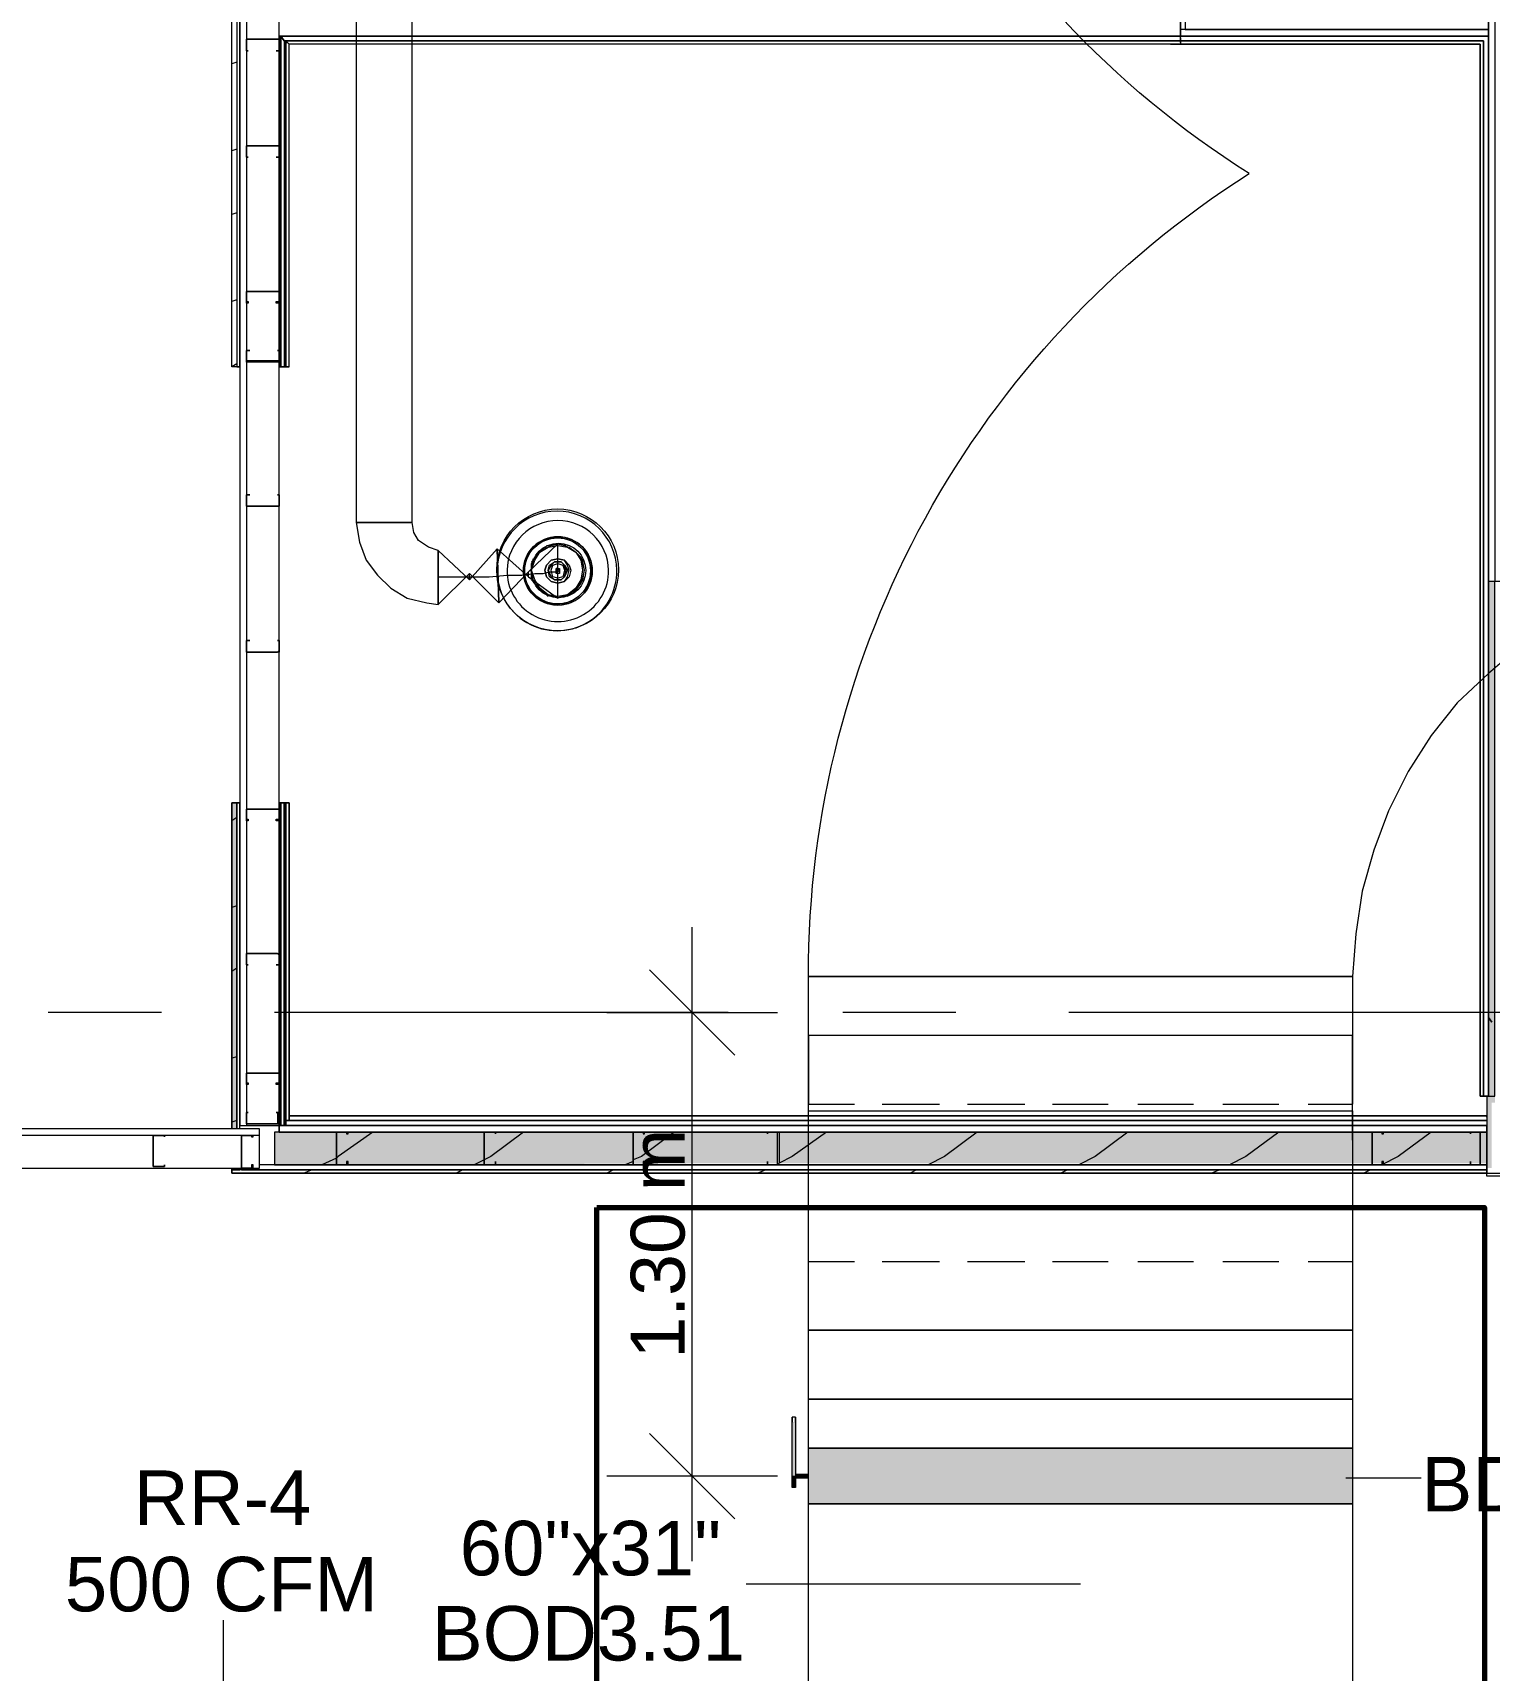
# Model space of a CAD drawing. Header units: metres. Extents: x 39 to 278, y -7 to 151.
# Drawn here: x 50.984 to 55.058, y 23.477 to 28.058 of the extents above; entities that cross this region are included whole.
import ezdxf

# ---------------------------------------------------------------- set-up
doc = ezdxf.new("R2010")
doc.units = ezdxf.units.M
doc.layers.add('HVAC - Ductos', color=5, linetype='Continuous', lineweight=50)
doc.layers.add('PDF_Geometry', color=7, linetype='Continuous', true_color=0xaaaaaa)
doc.layers.add('PDF_Solid Fills', color=7, linetype='Continuous', true_color=0xffffff)
doc.layers.add('PDF_Text', color=7, linetype='Continuous')
doc.styles.add('PDF Helvetica', font='')
doc.styles.get('PDF Helvetica').set_extended_font_data('Helvetica')

msp = doc.modelspace()

# ---------------------------------------------------------------- hatches: boundary and pattern name
at = {"layer": 'PDF_Solid Fills', "lineweight": 0, "transparency": 33554559}
h = msp.add_hatch(color=256, dxfattribs=at)
h.paths.add_polyline_path([(55.0559, 28.842), (55.0742, 28.842), (55.0742, 34.9608), (55.0559, 34.9608)])
h.paths.add_polyline_path([(55.0742, 26.5228), (55.0559, 26.5228), (55.0559, 25.0836), (55.0742, 25.0836)])
h = msp.add_hatch(color=256, dxfattribs=at)
h.paths.add_polyline_path([(55.0559, 28.842), (55.0742, 28.842), (55.0742, 34.9608), (55.0559, 34.9608)])
h.paths.add_polyline_path([(55.0742, 26.5228), (55.0559, 26.5228), (55.0559, 25.0836), (55.0742, 25.0836)])
h = msp.add_hatch(color=256, dxfattribs=at)
h.paths.add_polyline_path([(51.5541, 24.9919), (51.5541, 25.9041), (51.5404, 25.9041), (51.5404, 24.9919)])
h.paths.add_polyline_path([(51.5404, 24.882), (51.5541, 24.8774), (51.5541, 24.882)])
h = msp.add_hatch(color=256, dxfattribs=at)
h.paths.add_polyline_path([(55.0742, 25.0653), (55.0742, 25.0836), (55.0513, 25.0836), (55.0513, 24.882), (55.0651, 24.882), (55.0651, 25.0653)])
h.paths.add_polyline_path([(55.2575, 25.0653), (64.8918, 25.0653), (64.8918, 25.0836), (55.2575, 25.0836)])
msp.add_hatch(color=256, dxfattribs=at).paths.add_polyline_path([(55.0513, 24.8957), (55.0513, 24.9828), (51.6596, 24.9828), (51.6596, 24.8911), (51.6678, 24.8911), (53.0713, 24.8957)])

# ---------------------------------------------------------------- linework, layer by layer
at = {"layer": 'HVAC - Ductos', "lineweight": 0}
for points in [[(54.3867, 27.6641, -0.258379), (53.1538, 29.9145), (54.6755, 29.9145, 0.409858), (55.8213, 28.7687), (55.8213, 26.5595), (55.7021, 26.5549), (55.5829, 26.5365), (55.4684, 26.5045), (55.3538, 26.4632), (55.2484, 26.4082), (55.1475, 26.3441), (55.0559, 26.2661), (54.9688, 26.1837), (54.8955, 26.0919), (54.8313, 25.9911), (54.7763, 25.8811), (54.7351, 25.7711), (54.7029, 25.6565), (54.6846, 25.5373), (54.6755, 25.4182), (53.1538, 25.4182, -0.257924)], [(52.6175, 26.5549, 0.986366), (52.2829, 26.5549, 1.013803)], [(52.5946, 26.5549, 0.976285), (52.3104, 26.5549, 1.012864)], [(52.5487, 26.5549, 0.970544), (52.3563, 26.5549, 1.018384)]]:
    msp.add_lwpolyline(points, format="xyb", close=True, dxfattribs=at)
for points in [[(51.8887, 28.5441), (51.8887, 26.6878), (51.8933, 26.6878), (51.9025, 26.6878), (51.9117, 26.6878), (51.93, 26.6878), (51.9483, 26.6878), (51.9667, 26.6878), (51.985, 26.6878), (52.0033, 26.6878), (52.0217, 26.6878), (52.0354, 26.6878), (52.04, 26.6878), (52.0446, 26.6878), (52.0446, 28.5441)], [(52.205, 26.5274), (52.2829, 26.6145), (52.2875, 26.4632), (52.205, 26.5457), (52.1179, 26.4587), (52.1179, 26.6099), (52.0904, 26.6191), (52.0629, 26.6374), (52.0492, 26.6603), (52.0446, 26.6878), (52.04, 26.6878), (52.0354, 26.6878), (52.0217, 26.6878), (52.0033, 26.6878), (51.985, 26.6878), (51.9667, 26.6878), (51.9483, 26.6878), (51.93, 26.6878), (51.9117, 26.6878), (51.9025, 26.6878), (51.8933, 26.6878), (51.8887, 26.6878), (51.8979, 26.6328), (51.9163, 26.5824), (51.9483, 26.5411), (51.985, 26.5045), (52.0309, 26.4769), (52.0859, 26.4632), (52.1179, 26.4587), (52.1179, 26.6099), (52.205, 26.5274), (52.205, 26.5457)], [(52.37, 26.5365), (52.4525, 26.4769), (52.4525, 26.6283), (52.37, 26.5503), (52.2875, 26.4632), (52.2829, 26.6145), (52.37, 26.5365), (52.37, 26.5503)], [(52.3837, 26.5824), (52.4021, 26.6053), (52.4204, 26.6191)], [(52.4204, 26.6237), (52.425, 26.6237), (52.4525, 26.6283), (52.4754, 26.6237)], [(52.48, 26.6237), (52.4846, 26.6237)], [(52.4846, 26.6191), (52.5029, 26.6053), (52.5167, 26.5824)], [(52.3791, 26.5778), (52.3837, 26.5824), (52.3837, 26.5869)], [(52.3837, 26.5274), (52.3791, 26.5549), (52.3837, 26.5778)], [(52.5213, 26.5869), (52.5213, 26.5824), (52.5213, 26.5778), (52.5259, 26.5549), (52.5213, 26.5274), (52.5213, 26.5228)], [(52.1179, 26.5365), (52.1959, 26.5365), (52.26, 26.5365), (52.3104, 26.5411), (52.3517, 26.5411), (52.3883, 26.5457), (52.4113, 26.5457), (52.4296, 26.5503), (52.4433, 26.5503), (52.4479, 26.5503), (52.4525, 26.5549)], [(52.425, 26.4815), (52.4204, 26.4861), (52.4021, 26.4999), (52.3837, 26.5228), (52.3791, 26.5274)], [(52.4754, 26.4861), (52.4525, 26.4769), (52.425, 26.4861)], [(52.5167, 26.5228), (52.5029, 26.4999), (52.4846, 26.4861), (52.48, 26.4815)], [(52.8283, 23.782), (52.8283, 25.5557)], [(52.7092, 25.4365), (52.8283, 25.3174), (52.9475, 25.1982)], [(52.59, 25.3174), (52.8283, 25.3174), (53.0667, 25.3174)], [(53.1538, 24.9599), (53.1538, 25.0424), (54.6755, 25.0424), (54.6755, 24.9599), (54.6755, 24.8591), (54.6755, 24.7536), (54.6755, 24.6482), (54.6755, 24.5382), (54.6755, 24.4282), (54.6755, 24.2357), (53.1538, 24.2357), (54.6755, 24.2357), (54.6755, 24.0982), (53.1538, 24.0982), (53.1538, 24.2357), (53.1538, 24.4282), (53.1538, 24.5382), (53.1538, 24.6482), (53.1538, 24.7536), (53.1538, 24.8591), (53.1538, 24.9599), (53.1538, 25.0424), (53.1538, 25.0928), (53.1538, 25.1432), (53.1538, 25.1982), (53.1538, 25.2532), (53.1538, 25.1432), (53.1538, 25.0607)], [(54.6755, 24.9599), (54.6755, 25.0424), (54.6755, 25.0928), (54.6755, 25.1432), (54.6755, 25.1982), (54.6755, 25.2532), (53.1538, 25.2532)], [(54.6755, 25.2532), (54.6755, 25.1432), (54.6755, 25.0607)], [(53.1538, 25.0607), (53.2821, 25.0607)], [(53.36, 25.0607), (53.5205, 25.0607)], [(53.5983, 25.0607), (53.7587, 25.0607)], [(53.8367, 25.0607), (53.9925, 25.0607)], [(54.0751, 25.0607), (54.2309, 25.0607)], [(54.3133, 25.0607), (54.4692, 25.0607)], [(54.5517, 25.0607), (54.6755, 25.0607)], [(53.1538, 24.6207), (53.2821, 24.6207)], [(54.6755, 24.6207), (54.6755, 24.5886), (54.6755, 24.5382), (54.6755, 24.4832), (54.6755, 24.4282), (53.1538, 24.4282), (53.1538, 24.4832), (53.1538, 24.5382), (53.1538, 24.5886), (53.1538, 24.6207)], [(53.36, 24.6207), (53.5205, 24.6207)], [(53.5983, 24.6207), (53.7587, 24.6207)], [(53.8367, 24.6207), (53.9925, 24.6207)], [(54.0751, 24.6207), (54.2309, 24.6207)], [(54.3133, 24.6207), (54.4692, 24.6207)], [(54.5517, 24.6207), (54.6755, 24.6207)], [(53.1538, 24.4282), (54.6755, 24.4282)], [(52.7092, 24.1395), (52.8283, 24.0203), (52.9475, 23.9011)], [(53.0667, 24.0203), (52.8283, 24.0203), (52.59, 24.0203)], [(54.6571, 24.0157), (54.8679, 24.0157)], [(53.3829, 20.4544), (53.3829, 22.8927), (53.1538, 23.3236), (54.6755, 23.3236), (53.1538, 23.3236), (53.1538, 23.9424), (54.6755, 23.9424), (54.6755, 23.3236), (54.4509, 22.8927), (54.4509, 20.4544)], [(53.9146, 23.7177), (52.9796, 23.7177)], [(51.5175, 23.3603), (51.5175, 23.6169)]]:
    msp.add_lwpolyline(points, dxfattribs=at)
for points in [[(52.5259, 26.5549), (52.5213, 26.532), (52.5167, 26.5182), (52.5029, 26.4999), (52.4891, 26.4907), (52.4709, 26.4815), (52.4525, 26.4769), (52.4342, 26.4815), (52.4159, 26.4907), (52.4021, 26.4999), (52.3883, 26.5182), (52.3791, 26.532), (52.3791, 26.5549), (52.3791, 26.5732), (52.3883, 26.5915), (52.4021, 26.6053), (52.4159, 26.6145), (52.4342, 26.6237), (52.4525, 26.6283), (52.4709, 26.6237), (52.4891, 26.6145), (52.5029, 26.6053), (52.5167, 26.5915), (52.5213, 26.5732)], [(52.3791, 26.5549), (52.3883, 26.5824), (52.4021, 26.6053), (52.425, 26.6191), (52.4525, 26.6237), (52.48, 26.6191), (52.5029, 26.6053), (52.5167, 26.5824), (52.5213, 26.5549), (52.5167, 26.5274), (52.5029, 26.5045), (52.48, 26.4861), (52.4525, 26.4815), (52.425, 26.4861), (52.4021, 26.5045), (52.3883, 26.5274)], [(52.1179, 26.5365), (52.1179, 26.5182), (52.1179, 26.4999), (52.1179, 26.4815), (52.1179, 26.4678), (52.1179, 26.4632), (52.1179, 26.4587), (52.1179, 26.4632), (52.1179, 26.4678), (52.1179, 26.4815), (52.1179, 26.4999), (52.1179, 26.5182), (52.1179, 26.5365), (52.1179, 26.5549), (52.1179, 26.5732), (52.1179, 26.5915), (52.1179, 26.6007), (52.1179, 26.6099), (52.1179, 26.6007), (52.1179, 26.5915), (52.1179, 26.5732), (52.1179, 26.5549)], [(52.4159, 26.5549), (52.4204, 26.5365), (52.4342, 26.5228), (52.4525, 26.5182), (52.4709, 26.5228), (52.48, 26.5365), (52.4846, 26.5549), (52.48, 26.5687), (52.4709, 26.5824), (52.4525, 26.5869), (52.4342, 26.5824), (52.4204, 26.5687), (52.4159, 26.5549), (52.4204, 26.5687), (52.4342, 26.5824), (52.4525, 26.5869), (52.4709, 26.5824), (52.4846, 26.5687), (52.4891, 26.5549), (52.4846, 26.5365), (52.4709, 26.5228), (52.4525, 26.5182), (52.4342, 26.5228), (52.4204, 26.5365)], [(52.425, 26.5549), (52.4342, 26.5365), (52.4433, 26.5274), (52.4617, 26.5274), (52.4709, 26.5365), (52.4754, 26.5549), (52.4709, 26.5687), (52.4617, 26.5778), (52.4433, 26.5778), (52.4342, 26.5687), (52.425, 26.5549), (52.4296, 26.5687), (52.4433, 26.5778), (52.4617, 26.5778), (52.4709, 26.5687), (52.48, 26.5549), (52.4709, 26.5365), (52.4617, 26.5274), (52.4433, 26.5274), (52.4296, 26.5365)], [(52.4342, 26.5549), (52.4387, 26.5687), (52.4525, 26.5732), (52.4663, 26.5687), (52.4709, 26.5549), (52.4663, 26.5365), (52.4525, 26.532), (52.4387, 26.5365)], [(52.4571, 26.5549), (52.4525, 26.5595), (52.4479, 26.5595), (52.4479, 26.5549), (52.4479, 26.5595), (52.4571, 26.5595)], [(52.4479, 26.5549), (52.4479, 26.5503), (52.4525, 26.5503), (52.4571, 26.5549), (52.4571, 26.5457), (52.4479, 26.5457)], [(53.1538, 25.2532), (53.1538, 25.4182), (54.6755, 25.4182), (54.6755, 25.2532)], [(53.1538, 23.9424), (53.1538, 24.0982), (54.6755, 24.0982), (54.6755, 23.9424)]]:
    msp.add_lwpolyline(points, close=True, dxfattribs=at)
for centre, radius in [((52.4518, 26.5556), 0.1703), ((52.4526, 26.5526), 0.0963), ((52.4499, 26.5526), 0.0937), ((52.452, 26.5526), 0.0922), ((52.4544, 26.5538), 0.0761)]:
    msp.add_circle(centre, radius, dxfattribs=at)
at = {"layer": 'HVAC - Ductos', "lineweight": 0, "transparency": 33554559}
msp.add_solid([(53.1538, 24.0982), (53.1538, 23.9424), (54.6755, 24.0982), (54.6755, 23.9424)], dxfattribs=at)
at = {"layer": 'PDF_Geometry', "lineweight": 0}
for points in [[(55.0742, 34.9608), (55.0742, 28.842), (55.0742, 28.8099), (55.0742, 26.5228), (55.0559, 26.5228), (55.0559, 25.0836), (55.0421, 25.0836), (55.0421, 28.0353), (55.0421, 25.0836), (55.0559, 25.0836), (55.0559, 28.0491)], [(55.0559, 34.9608), (55.0559, 28.842), (55.2759, 28.842), (55.2759, 28.8099), (55.2759, 26.5228), (55.0559, 26.5228), (55.0559, 28.8099), (55.0559, 28.842), (55.0742, 28.842), (55.0879, 28.842), (55.0879, 34.8875), (55.0879, 28.842), (55.0879, 34.8875), (55.0879, 34.8829), (55.2392, 34.8829), (58.2963, 34.8829), (58.3743, 34.8829), (58.4246, 34.8829), (60.8814, 34.8829)], [(50.1012, 24.9278), (50.1058, 24.9278), (50.1058, 34.9333), (51.5633, 34.9333), (51.5633, 25.0011), (51.6733, 25.0011), (51.6733, 28.5395)], [(51.5817, 33.0037), (51.5817, 25.0378)], [(54.1942, 29.9787), (54.1942, 28.0491), (55.0559, 28.0491), (55.0559, 28.1774)], [(55.0559, 28.1774), (54.3179, 28.1774), (54.3179, 28.1729), (54.2996, 28.1729), (54.2996, 29.8549), (54.3179, 29.8549), (54.3179, 28.1729), (55.0559, 28.1729), (54.2996, 28.1729), (54.2996, 28.1591), (55.0559, 28.1591), (54.2583, 28.1591), (54.2583, 28.1087), (55.0559, 28.1087), (54.2079, 28.1087), (54.2079, 28.0674), (55.0559, 28.0674), (54.1942, 28.0674), (54.1942, 28.0491), (55.0559, 28.0491), (55.0559, 25.0836)], [(55.0559, 26.5228), (55.0559, 28.8099), (55.0559, 28.842)], [(51.5541, 27.1324), (51.5404, 27.1233), (51.5404, 28.0491), (51.5404, 28.1866), (51.5633, 28.1866)], [(54.1942, 28.0445), (54.1942, 28.0353), (51.6917, 28.0353), (54.1942, 28.0353), (54.1942, 28.0307), (54.1942, 28.0261), (51.7008, 28.0261), (51.6963, 28.0307), (51.6917, 28.0307), (51.6917, 28.0353), (54.1942, 28.0353), (55.0421, 28.0353), (54.1759, 28.0353), (55.0421, 28.0353), (54.1942, 28.0353), (55.0421, 28.0353), (55.0421, 25.0836), (55.0559, 25.0836), (55.0421, 25.0836), (55.0421, 28.0353), (54.1942, 28.0353), (55.0421, 28.0353), (54.1942, 28.0353), (54.1942, 28.0491), (51.6779, 28.0491), (54.1942, 28.0491), (54.1942, 28.1866)], [(51.5633, 28.0491), (51.5633, 27.1233), (51.5404, 27.1233), (51.5404, 28.1729), (51.5541, 28.1729), (51.5541, 27.1233), (51.5633, 27.1233), (51.5633, 28.1591), (51.5541, 28.1591), (51.5541, 27.1233), (51.5404, 27.1233)], [(54.1942, 28.0307), (54.1942, 28.0353), (51.6871, 28.0353), (51.6779, 28.0491), (51.6779, 27.1233), (51.6733, 27.1233), (51.6733, 27.1415), (51.6733, 27.1233), (51.6733, 28.0491)], [(51.6733, 28.0491), (51.6733, 28.0491)], [(54.1942, 28.0491), (54.1942, 28.0491)], [(54.1942, 28.0491), (55.0559, 28.0491), (54.1942, 28.0491)], [(51.5863, 28.0079), (51.5863, 28.0079)], [(51.6641, 28.0079), (51.6641, 28.0079)], [(51.6871, 28.0353), (51.6917, 28.0353)], [(51.6917, 28.0353), (51.6917, 27.1233)], [(51.6917, 28.0353), (51.6917, 28.0307), (51.6963, 28.0307), (51.7008, 28.0261)], [(51.7008, 27.1233), (51.7008, 28.0261)], [(51.5541, 27.9757), (51.5404, 27.9711)], [(51.5541, 27.7328), (51.5404, 27.7283)], [(51.5863, 27.7099), (51.5863, 27.7099)], [(51.6641, 27.7099), (51.6641, 27.7099)], [(51.5541, 27.5541), (51.5404, 27.5495)], [(51.5541, 27.3111), (51.5404, 27.3065)], [(51.5817, 27.3341), (51.5817, 27.3341)], [(51.5817, 27.3341), (51.5817, 27.3341)], [(51.6733, 27.3341), (51.6733, 27.3341)], [(51.6733, 27.3341), (51.6733, 27.3341)], [(51.5908, 27.1691), (51.5908, 27.1691)], [(51.6687, 27.1691), (51.6687, 27.1691)], [(51.5817, 27.1415), (51.5817, 27.1415)], [(51.6733, 27.1415), (51.6733, 27.1415)], [(51.7008, 27.1233), (51.6963, 27.1233), (51.6917, 27.1233)], [(51.5908, 26.7657), (51.5908, 26.7657)], [(51.6687, 26.7657), (51.6687, 26.7657)], [(51.5817, 26.7337), (51.5817, 26.7337)], [(51.5817, 26.7337), (51.5817, 26.7337)], [(51.5908, 26.3578), (51.5908, 26.3578)], [(51.6687, 26.3578), (51.6687, 26.3578)], [(51.6733, 25.0011), (51.6779, 25.0011), (51.6779, 25.9041), (51.6733, 25.9041), (51.6733, 25.0011), (55.0513, 25.0011), (51.6779, 25.0011), (51.6733, 25.0011), (55.0513, 25.0011), (51.6917, 25.0011), (51.6917, 25.9041), (51.6917, 25.0011), (55.0513, 25.0011), (51.6779, 25.0011), (51.6871, 25.0011), (51.6917, 25.0011), (51.6871, 25.0011), (51.6779, 25.0011), (51.6779, 25.9041), (51.6871, 25.9041), (51.6871, 25.0011), (51.6871, 25.9041), (51.6779, 25.9041), (51.6871, 25.9041), (51.6917, 25.9041), (51.6963, 25.9041), (51.6917, 25.9041), (51.6871, 25.9041), (51.6779, 25.9041), (51.6733, 25.9041), (51.6733, 25.0011), (51.6733, 24.9828), (55.0513, 24.9828), (55.0513, 25.0011), (55.0513, 24.8682), (51.5404, 24.8682), (51.5404, 24.882), (51.5404, 24.8774), (51.5541, 24.8774), (51.5541, 24.882), (51.5541, 24.8774), (51.5633, 24.8774), (51.5633, 24.882)], [(51.5633, 24.9919), (51.5633, 25.9041), (51.5541, 25.9041), (51.5541, 24.9919), (51.5541, 25.9041), (51.5404, 25.9041), (51.5404, 24.9919), (51.5404, 25.0011), (51.5404, 25.9041), (51.5633, 25.9041), (51.5633, 25.0011)], [(51.5817, 25.8857), (51.5817, 25.8857)], [(51.5817, 25.8857), (51.5817, 25.8857)], [(51.6733, 25.9041), (51.6733, 25.9041)], [(51.5541, 25.8628), (51.5404, 25.8537)], [(51.5541, 25.6153), (51.5404, 25.6107)], [(51.5541, 25.4411), (51.5404, 25.432)], [(51.5863, 25.4503), (51.5863, 25.4503)], [(51.6641, 25.4503), (51.6641, 25.4503)], [(51.3433, 25.3174), (51.0271, 25.3174)], [(52.9292, 25.3174), (51.6596, 25.3174)], [(53.5663, 25.3174), (53.25, 25.3174)], [(55.1521, 25.3174), (53.8825, 25.3174)], [(51.5541, 25.1936), (51.5404, 25.1891)], [(51.5817, 25.1478), (51.5817, 25.1478)], [(51.5817, 25.1478), (51.5817, 25.1478)], [(55.0513, 25.0836), (55.0513, 25.0836)], [(55.0559, 25.0836), (55.0513, 25.0836), (55.0559, 25.0836)], [(55.0513, 25.0836), (55.0513, 25.0653), (55.0513, 24.882)], [(55.0513, 25.0653), (55.0513, 24.8682), (65.0935, 24.8682), (65.0981, 24.8682), (65.0981, 24.8499), (65.3639, 24.8499), (65.3639, 24.8682), (65.3639, 24.8499), (65.0981, 24.8499), (65.0981, 24.8682), (65.1026, 24.8682)], [(51.5541, 25.0149), (51.5404, 25.0103)], [(51.5954, 24.882), (51.6183, 24.882), (51.6183, 24.9919), (50.1058, 24.9919), (50.1058, 24.882), (51.5679, 24.882)], [(51.6183, 24.9736), (50.1058, 24.9736)], [(51.5817, 25.0057), (51.5817, 25.0011)], [(51.6733, 25.0011), (51.6733, 25.0011)], [(51.9346, 24.9828), (51.8383, 24.9141), (51.8337, 24.9095), (51.7925, 24.8911)], [(52.3563, 24.9828), (52.2646, 24.9141), (52.2463, 24.9049), (52.2187, 24.8911)], [(52.7779, 24.9828), (52.6863, 24.9141), (52.6633, 24.9049)], [(53.0392, 24.9782), (53.0392, 24.9782)], [(53.0667, 24.9828), (53.0667, 24.9828)], [(53.2042, 24.9828), (53.1079, 24.9141), (53.0713, 24.8957)], [(53.6259, 24.9828), (53.5342, 24.9141), (53.4883, 24.8911)], [(54.0475, 24.9828), (53.9559, 24.9141), (53.9101, 24.8911)], [(54.4692, 24.9828), (54.3775, 24.9141), (54.3317, 24.8911)], [(54.8955, 24.9828), (54.8038, 24.9141), (54.7579, 24.8911)], [(55.0055, 24.9782), (55.0055, 24.9782)], [(55.0329, 24.9828), (55.0329, 24.9828)], [(55.0329, 24.9828), (55.0329, 24.9828)], [(51.5679, 24.882), (51.5679, 24.8774), (55.0513, 24.8774), (55.0513, 24.8911), (51.6183, 24.8911)], [(51.765, 24.8774), (51.7421, 24.8682)], [(52.1867, 24.8774), (52.1683, 24.8682)], [(52.6083, 24.8774), (52.59, 24.8682)], [(52.6633, 24.9003), (52.6404, 24.8911)], [(53.0346, 24.8774), (53.0117, 24.8682)], [(53.0392, 24.9003), (53.0392, 24.9003)], [(53.4563, 24.8774), (53.4379, 24.8682)], [(53.8779, 24.8774), (53.8596, 24.8682)], [(54.3042, 24.8774), (54.2813, 24.8682)], [(54.7259, 24.8774), (54.7075, 24.8682)], [(55.0055, 24.9003), (55.0055, 24.9003)], [(55.0513, 24.8682), (55.0513, 24.8682)]]:
    msp.add_lwpolyline(points, dxfattribs=at)
for points in [[(55.0559, 28.842), (55.0559, 28.8099), (55.0559, 26.5228), (55.0559, 25.0836), (55.0559, 26.5228), (55.0559, 28.8099)], [(51.5817, 28.0353), (51.5817, 28.0399), (51.6733, 28.0399), (51.6733, 28.0353), (51.6733, 28.0079), (51.6641, 28.0079), (51.6733, 28.0079), (51.6733, 28.0353), (51.6733, 28.0399), (51.5817, 28.0399), (51.5817, 28.0353), (51.5817, 28.0079)], [(51.6733, 28.0353), (51.6733, 28.0491), (51.6733, 27.1233), (51.6779, 27.1233), (51.6779, 28.0491), (51.6733, 28.0491)], [(51.6779, 28.0491), (51.6871, 28.0353), (51.6871, 27.1233), (51.6779, 27.1233)], [(51.6779, 27.1233), (51.6871, 27.1233), (51.6917, 27.1233), (51.6963, 27.1233), (51.6917, 27.1233), (51.6871, 27.1233), (51.6779, 27.1233), (51.6779, 28.0491), (51.6871, 28.0353), (51.6871, 27.1233), (51.6779, 27.1233), (51.6917, 27.1233), (51.6917, 28.0353), (51.6917, 27.1233), (51.6963, 27.1233), (51.7008, 27.1233), (51.7008, 28.0261), (51.6963, 28.0307), (51.6917, 28.0307), (51.6917, 28.0353), (51.6917, 27.1233), (51.6917, 28.0353), (51.6917, 27.1233)], [(54.1942, 28.0491), (55.0559, 28.0491)], [(51.5863, 28.0079), (51.5817, 28.0079)], [(51.6733, 27.7374), (51.6733, 28.0079)], [(55.0329, 28.0261), (54.1667, 28.0261), (55.0329, 28.0261), (55.0329, 25.0836), (55.0375, 25.0836), (55.0421, 25.0836), (55.0421, 28.0353), (55.0421, 25.0836), (55.0375, 25.0836), (55.0329, 25.0836)], [(55.0421, 25.0836), (55.0421, 28.0353)], [(51.5817, 27.7374), (51.5817, 27.742), (51.6733, 27.742), (51.6733, 27.7374), (51.6733, 27.7099), (51.6641, 27.7099), (51.6733, 27.7099), (51.6733, 27.7374), (51.6733, 27.742), (51.5817, 27.742), (51.5817, 27.7374), (51.5817, 27.7099)], [(51.5863, 27.7099), (51.5817, 27.7099)], [(51.6733, 27.3341), (51.6733, 27.7099)], [(51.5817, 27.3341), (51.6733, 27.3341), (51.6733, 27.302), (51.6641, 27.302), (51.6641, 27.3065), (51.6733, 27.3065), (51.6733, 27.3341), (51.5817, 27.3341), (51.5817, 27.3065), (51.5863, 27.3065), (51.5863, 27.302), (51.5817, 27.302)], [(51.6733, 27.1691), (51.6733, 27.3065)], [(51.6733, 27.1415), (51.6733, 27.137), (51.5817, 27.137), (51.5817, 27.1415), (51.5817, 27.1691), (51.5908, 27.1691), (51.5817, 27.1691), (51.5817, 27.1415), (51.6733, 27.1415), (51.6733, 27.1691)], [(51.6687, 27.1691), (51.6733, 27.1691)], [(51.6733, 26.7337), (51.6687, 26.7337), (51.5817, 26.7337), (51.5817, 26.7657), (51.5908, 26.7657), (51.5817, 26.7657), (51.5817, 26.7337), (51.6687, 26.7337), (51.6733, 26.7337), (51.6733, 26.7657)], [(51.6687, 26.7657), (51.6733, 26.7657)], [(64.878, 26.5228), (64.878, 25.0836), (55.2759, 25.0836), (55.2759, 26.5228), (55.0559, 26.5228), (55.0559, 25.0836), (55.0513, 25.0836), (55.0513, 24.8682), (65.0935, 24.8682), (65.0935, 25.0836), (65.0935, 26.5228)], [(55.0742, 26.5228), (55.0559, 26.5228), (55.0559, 25.0836), (55.0742, 25.0836)], [(51.6733, 26.3303), (51.6733, 26.3257), (51.6687, 26.3257), (51.5817, 26.3257), (51.5817, 26.3303), (51.5817, 26.3578), (51.5908, 26.3578), (51.5817, 26.3578), (51.5817, 26.3303), (51.5817, 26.3257), (51.6687, 26.3257), (51.6733, 26.3303), (51.6733, 26.3578)], [(51.6687, 26.3578), (51.6733, 26.3578)], [(51.5817, 25.8857), (51.6687, 25.8857), (51.6733, 25.8857), (51.6733, 25.8537), (51.6641, 25.8537), (51.6641, 25.8582), (51.6733, 25.8582), (51.6733, 25.8857), (51.6687, 25.8857), (51.5817, 25.8857), (51.5817, 25.8582), (51.5863, 25.8582), (51.5863, 25.8537), (51.5817, 25.8537)], [(51.6733, 25.9041), (51.6733, 24.9828)], [(51.6917, 25.9041), (51.6917, 25.0149), (51.6917, 25.9041), (51.6779, 25.9041), (51.6779, 25.0011), (51.6779, 25.9041)], [(51.6917, 25.0149), (55.0513, 25.0149), (51.6963, 25.0149), (55.0513, 25.0149), (51.6963, 25.0149), (55.0513, 25.0149), (51.6917, 25.0149), (51.6917, 25.9041), (51.6963, 25.9041), (51.7008, 25.9041), (51.7008, 25.0149), (51.7008, 25.9041), (51.6963, 25.9041), (51.6917, 25.9041)], [(51.5817, 25.4778), (51.5817, 25.4824), (51.6687, 25.4824), (51.6733, 25.4824), (51.6733, 25.4778), (51.6733, 25.4503), (51.6641, 25.4503), (51.6733, 25.4503), (51.6733, 25.4778), (51.6687, 25.4824), (51.5817, 25.4824), (51.5817, 25.4778), (51.5817, 25.4503)], [(51.5863, 25.4503), (51.5817, 25.4503)], [(51.5817, 25.1478), (51.6687, 25.1478), (51.6733, 25.1478), (51.6733, 25.1157), (51.6641, 25.1157), (51.6641, 25.1203), (51.6733, 25.1203), (51.6733, 25.1478), (51.6687, 25.1478), (51.5817, 25.1478), (51.5817, 25.1203), (51.5863, 25.1203), (51.5863, 25.1157), (51.5817, 25.1157)], [(55.0467, 25.0836), (55.0559, 25.0836), (55.0467, 25.0836), (55.0421, 25.0836), (55.0375, 25.0836), (55.0421, 25.0836)], [(55.0559, 25.0836), (55.0513, 25.0836)], [(51.5817, 25.0378), (51.5817, 25.0057), (51.6687, 25.0057), (51.6733, 25.0057), (51.6733, 25.0378), (51.6641, 25.0378), (51.6687, 25.0378), (51.6687, 25.0057), (51.5817, 25.0057), (51.5817, 25.0378), (51.5863, 25.0378)], [(51.5817, 25.0378), (51.5817, 25.0057), (51.6687, 25.0057), (51.6733, 25.0057), (51.6733, 25.0378), (51.6641, 25.0378), (51.6687, 25.0378), (51.6687, 25.0057), (51.5817, 25.0057), (51.5817, 25.0378), (51.5863, 25.0378)], [(55.0513, 25.0286), (51.7008, 25.0286), (55.0513, 25.0286), (55.0513, 25.0241)], [(51.3525, 24.9736), (51.325, 24.9736), (51.3204, 24.9736), (51.3204, 24.8865), (51.325, 24.8865), (51.3525, 24.8865), (51.3525, 24.8911), (51.3525, 24.8865), (51.325, 24.8865), (51.3204, 24.8865), (51.3204, 24.9736), (51.325, 24.9736), (51.3525, 24.9736), (51.3525, 24.9691)], [(51.6, 24.9736), (51.5679, 24.9736), (51.5679, 24.8865), (51.5679, 24.882), (51.6, 24.882), (51.6, 24.8911), (51.5954, 24.8911), (51.5954, 24.882), (51.5679, 24.882), (51.5679, 24.8865), (51.5679, 24.9736), (51.5954, 24.9736), (51.5954, 24.9691), (51.6, 24.9691)], [(55.0513, 24.8911), (55.0513, 24.9828), (51.6596, 24.9828), (51.6596, 24.8911)], [(51.8658, 24.9828), (51.8337, 24.9828), (51.8337, 24.8957), (51.8337, 24.8911), (51.8658, 24.8911), (51.8658, 24.9003), (51.8613, 24.9003), (51.8613, 24.8911), (51.8337, 24.8911), (51.8337, 24.8957), (51.8337, 24.9828), (51.8613, 24.9828), (51.8613, 24.9782), (51.8658, 24.9782)], [(52.2783, 24.9828), (52.2509, 24.9828), (52.2463, 24.9828), (52.2463, 24.8957), (52.2463, 24.8911), (52.2509, 24.8911), (52.2783, 24.8911), (52.2783, 24.9003), (52.2783, 24.8911), (52.2509, 24.8911), (52.2463, 24.8911), (52.2463, 24.8957), (52.2463, 24.9828), (52.2509, 24.9828), (52.2783, 24.9828), (52.2783, 24.9782)], [(52.6954, 24.9828), (52.6633, 24.9828), (52.6633, 24.8957), (52.6633, 24.8911), (52.6954, 24.8911), (52.6954, 24.9003), (52.6909, 24.9003), (52.6909, 24.8911), (52.6633, 24.8911), (52.6633, 24.8957), (52.6633, 24.9828), (52.6909, 24.9828), (52.6909, 24.9782), (52.6954, 24.9782)], [(53.0392, 24.9782), (53.0392, 24.9828)], [(53.0667, 24.9828), (53.0713, 24.9828), (53.0713, 24.8957), (53.0667, 24.8911), (53.0392, 24.8911), (53.0392, 24.9003), (53.0392, 24.8911), (53.0667, 24.8911), (53.0667, 24.8957), (53.0667, 24.9828), (53.0392, 24.9828)], [(54.7625, 24.9828), (54.7305, 24.9828), (54.7305, 24.8957), (54.7305, 24.8911), (54.7625, 24.8911), (54.7625, 24.9003), (54.7579, 24.9003), (54.7579, 24.8911), (54.7305, 24.8911), (54.7305, 24.8957), (54.7305, 24.9828), (54.7579, 24.9828), (54.7579, 24.9782), (54.7625, 24.9782)], [(55.0055, 24.9782), (55.0055, 24.9828)], [(55.0329, 24.9828), (55.0329, 24.8957), (55.0329, 24.8911), (55.0055, 24.8911), (55.0055, 24.9003), (55.0055, 24.8911), (55.0329, 24.8911), (55.0329, 24.8957), (55.0329, 24.9828), (55.0055, 24.9828)], [(51.5404, 24.8774), (51.5404, 24.8682), (55.0513, 24.8682), (55.0513, 24.8774)], [(65.0935, 24.8682), (65.0935, 24.8591), (55.0513, 24.8591), (55.0513, 24.8682)]]:
    msp.add_lwpolyline(points, close=True, dxfattribs=at)
at = {"layer": 'PDF_Geometry', "color": 254, "lineweight": 0, "true_color": 0xd2d2d2}
for points in [[(51.6, 28.0399), (51.6, 28.0399)], [(51.5817, 28.0216), (51.5817, 28.0216)], [(51.6733, 27.7328), (51.6733, 27.7328)], [(51.5817, 27.137), (51.5817, 27.1415), (51.5863, 27.1415)], [(51.5817, 25.1249), (51.5817, 25.1249)], [(51.6046, 25.1478), (51.6046, 25.1478)], [(53.0667, 24.9828), (53.0667, 24.9828)], [(55.0329, 24.9369), (55.0329, 24.9369)], [(51.3433, 24.8865), (51.3433, 24.8865)], [(51.8521, 24.8911), (51.8521, 24.8911)]]:
    msp.add_lwpolyline(points, dxfattribs=at)
at = {"layer": 'PDF_Geometry', "color": 254, "lineweight": 0, "true_color": 0xeaeaea}
msp.add_lwpolyline([(55.0559, 25.3036), (55.0651, 25.2899)], close=True, dxfattribs=at)
at = {"layer": 'PDF_Geometry', "color": 254, "lineweight": 0, "true_color": 0xd2d2d2}
msp.add_lwpolyline([(51.5863, 25.0057), (51.5817, 25.0057)], close=True, dxfattribs=at)
at = {"layer": 'PDF_Geometry', "color": 95, "lineweight": 70, "true_color": 0x4caf50}
msp.add_lwpolyline([(52.5616, 24.7713), (55.045, 24.7713), (55.045, 23.4356), (52.5616, 23.4356)], close=True, dxfattribs=at)
at = {"layer": 'PDF_Geometry', "color": 1, "lineweight": 0}
for points in [[(53.1079, 24.1853), (53.1079, 24.1853)], [(53.1171, 24.1853), (53.1079, 24.1853)], [(53.1171, 24.1715), (53.1171, 24.1761), (53.1171, 24.1807), (53.1171, 24.1853), (53.1171, 24.1807), (53.1171, 24.1761), (53.1171, 24.1715), (53.1171, 24.0203), (53.1171, 23.9882), (53.1079, 23.9882), (53.1079, 24.0203), (53.1171, 24.0203), (53.1171, 24.0157), (53.1171, 24.0111), (53.1171, 24.0157), (53.1538, 24.0157)], [(53.1079, 24.0203), (53.1079, 24.1715), (53.1079, 24.1761), (53.1079, 24.1807), (53.1079, 24.1853), (53.1079, 24.1807), (53.1079, 24.1761), (53.1079, 24.1715)], [(53.1171, 24.1853), (53.1171, 24.1853)], [(53.1538, 24.0249), (53.1171, 24.0249)]]:
    msp.add_lwpolyline(points, dxfattribs=at)
msp.add_lwpolyline([(53.1079, 24.0203), (53.1079, 24.0157), (53.1079, 24.0111), (53.1079, 24.0157)], close=True, dxfattribs=at)
at = {"layer": 'PDF_Solid Fills', "color": 1, "lineweight": 0, "transparency": 33554559}
for points in [[(53.1079, 24.1715), (53.1079, 24.0203), (53.1171, 24.1715), (53.1171, 24.0203)], [(53.1079, 24.0203), (53.1079, 23.9882), (53.1171, 24.0203), (53.1171, 23.9882)], [(53.1171, 24.0249), (53.1171, 24.0157), (53.1538, 24.0249), (53.1538, 24.0157)]]:
    msp.add_solid(points, dxfattribs=at)

# ---------------------------------------------------------------- texts
at = {"layer": 'PDF_Text', "lineweight": 0, "insert": (52.7329, 24.3491), "char_height": 0.15059, "attachment_point": 4, "rotation": 90, "style": 'PDF Helvetica'}
msp.add_mtext('1.30 m', dxfattribs=at)
at = {"layer": 'PDF_Text', "lineweight": 0, "attachment_point": 4, "style": 'PDF Helvetica'}
for s, insert, char_height in [('BD-60"x31"-60"x31"', (54.8686, 23.9966), 0.152471), ('RR-4', (51.2659, 23.9599), 0.15247), ('60"x31"', (52.178, 23.8178), 0.15247), ('500 CFM', (51.0734, 23.717), 0.15247), ('BOD3.51', (52.1001, 23.5795), 0.15247)]:
    msp.add_mtext(s, dxfattribs=dict(at, insert=insert, char_height=char_height))

doc.saveas('drawing.dxf')
